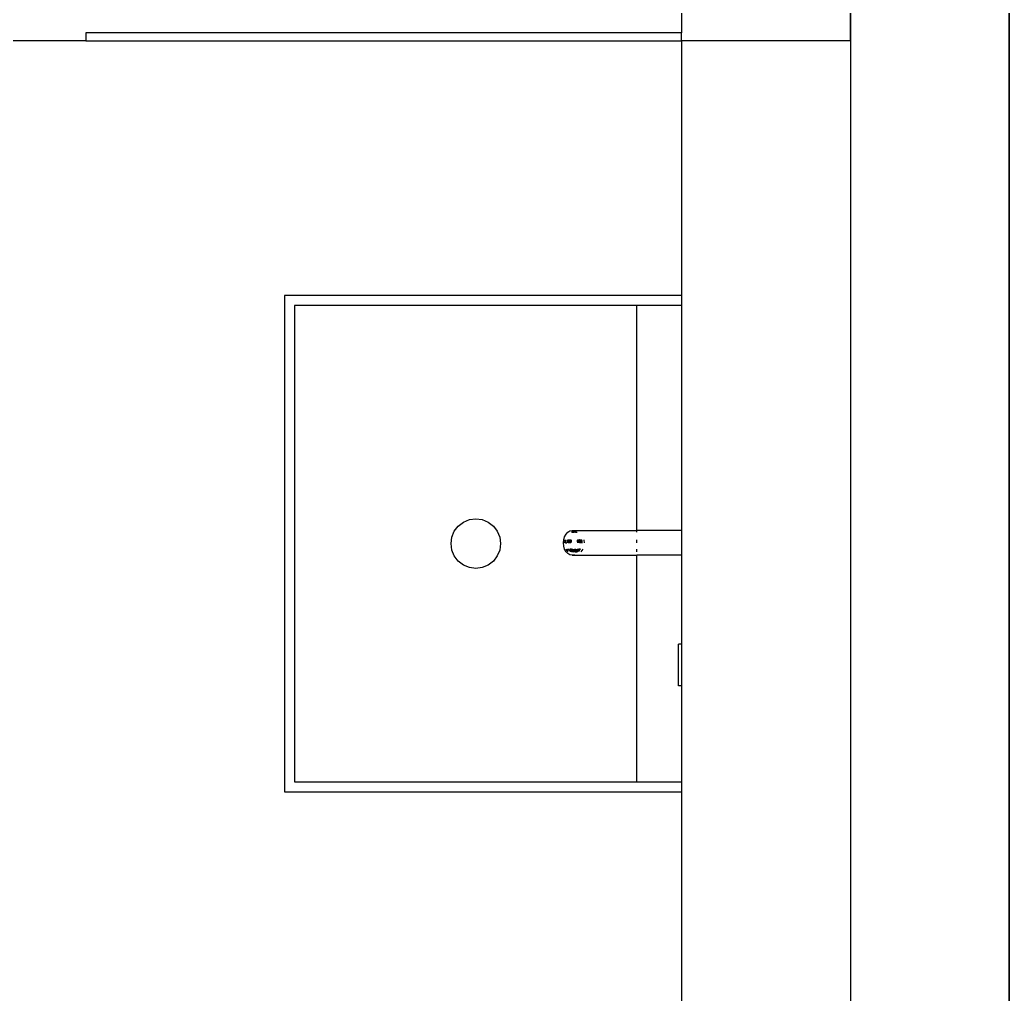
# Model space of a CAD drawing. Header units: millimetres. Extents: x -41292 to 298682, y -22072 to 33155.
# Drawn here: x 37628 to 38625, y -6050 to -5068 of the extents above; entities that cross this region are included whole.
import ezdxf

# ---------------------------------------------------------------- set-up
doc = ezdxf.new("R2010")
doc.units = ezdxf.units.MM
doc.layers.add('벽1', color=2, linetype='Continuous')

# ---------------------------------------------------------------- blocks, each defined once
blk = doc.blocks.new('rmfnasesx')
for p, q in [((66087.95, 2043.01), (66087.95, 11423.01)), ((65927.95, 10423.01), (65927.95, 11173.01)), ((65757.95, 10939.72), (65757.95, 10431.01)), ((65757.95, 10431.01), (65157.87, 10431.01)), ((65157.87, 10431.01), (65157.87, 10423.01)), ((65757.95, 10423.01), (65757.95, 10431.01)), ((65157.87, 10423.01), (64407.95, 10423.01)), ((65157.87, 10423.01), (65757.95, 10423.01)), ((65927.95, 10423.01), (65757.95, 10423.01)), ((65757.95, 10423.01), (65757.95, 10166.28)), ((65927.95, 10423.01), (65927.95, 8693.01)), ((65757.95, 10166.28), (65357.95, 10166.28)), ((65357.95, 10166.28), (65357.95, 9666.28)), ((65757.95, 10166.28), (65757.95, 10156.28)), ((65367.95, 10156.28), (65367.95, 9676.28)), ((65712.95, 10156.28), (65367.95, 10156.28)), ((65757.95, 10156.28), (65712.95, 10156.28)), ((65712.95, 9929.63), (65712.95, 10156.28)), ((65757.95, 10156.28), (65757.95, 9929.63)), ((65533.03, 9934.14), (65538.2, 9938.11)), ((65538.2, 9938.11), (65544.23, 9940.61)), ((65544.23, 9940.61), (65550.7, 9941.46)), ((65550.7, 9941.46), (65557.17, 9940.61)), ((65557.17, 9940.61), (65563.2, 9938.11)), ((65563.2, 9938.11), (65568.38, 9934.14)), ((65526.56, 9922.93), (65529.05, 9928.96)), ((65529.05, 9928.96), (65533.03, 9934.14)), ((65568.38, 9934.14), (65572.35, 9928.96)), ((65572.35, 9928.96), (65574.85, 9922.93)), ((65640.13, 9923.38), (65641.54, 9925.97)), ((65641.54, 9925.97), (65643.37, 9927.96)), ((65643.37, 9927.96), (65645.5, 9929.2)), ((65645.5, 9929.2), (65647.79, 9929.63)), ((65647.79, 9928.12), (65646.92, 9927.96)), ((65647.27, 9927.96), (65647.96, 9928.08)), ((65647.79, 9929.63), (65650.07, 9929.2)), ((65647.79, 9929.63), (65712.95, 9929.63)), ((65647.96, 9928.08), (65647.79, 9928.12)), ((65647.96, 9928.08), (65648.14, 9928.12)), ((65648.14, 9928.05), (65647.96, 9928.08)), ((65648.14, 9928.12), (65648.85, 9928.12)), ((65648.14, 9928.05), (65648.14, 9928.12)), ((65648.14, 9927.96), (65648.14, 9928.05)), ((65648.65, 9927.96), (65648.14, 9928.05)), ((65648.85, 9928.12), (65649.71, 9927.96)), ((65648.85, 9927.96), (65648.85, 9928.12)), ((65651.95, 9928.1), (65648.85, 9928.12)), ((65650.07, 9929.2), (65651.95, 9928.1)), ((65651.16, 9927.96), (65651.95, 9928.1)), ((65651.95, 9928.1), (65652.03, 9928.12)), ((65651.95, 9928.1), (65652.21, 9927.96)), ((65652.03, 9928.12), (65652.9, 9927.96)), ((65757.95, 9929.63), (65712.95, 9929.63)), ((65712.95, 9927.96), (65712.95, 9929.63)), ((65757.95, 9929.63), (65757.95, 9904.63)), ((65525.7, 9916.46), (65526.56, 9922.93)), ((65526.56, 9909.99), (65525.7, 9916.46)), ((65574.85, 9922.93), (65575.7, 9916.46)), ((65575.7, 9916.46), (65574.85, 9909.99)), ((65638.95, 9917.13), (65639.25, 9920.37)), ((65639.25, 9913.9), (65638.95, 9917.13)), ((65639.25, 9920.37), (65640.13, 9923.38)), ((65640.28, 9919.97), (65640.02, 9917.13)), ((65640.4, 9920.37), (65640.28, 9919.97)), ((65641.08, 9917.13), (65640.37, 9917.13)), ((65641.08, 9917.13), (65641.34, 9919.97)), ((65641.08, 9917.13), (65642.5, 9917.13)), ((65641.34, 9919.97), (65641.46, 9920.37)), ((65642.72, 9919.45), (65642.5, 9917.13)), ((65642.99, 9920.37), (65642.72, 9919.45)), ((65643.4, 9919.06), (65643.22, 9917.13)), ((65643.66, 9919.96), (65643.4, 9919.06)), ((65643.74, 9918.93), (65643.58, 9917.13)), ((65643.93, 9917.13), (65643.58, 9917.13)), ((65643.78, 9920.37), (65643.66, 9919.96)), ((65644.05, 9919.96), (65643.66, 9919.96)), ((65643.99, 9919.77), (65643.74, 9918.93)), ((65644.1, 9918.93), (65643.93, 9917.13)), ((65644.26, 9917.13), (65643.93, 9917.13)), ((65644.05, 9919.96), (65643.99, 9919.77)), ((65643.99, 9919.77), (65644.34, 9919.77)), ((65644.16, 9920.37), (65644.05, 9919.96)), ((65644.4, 9919.96), (65644.05, 9919.96)), ((65644.34, 9919.77), (65644.1, 9918.93)), ((65644.26, 9917.13), (65644.52, 9919.97)), ((65645.33, 9917.13), (65644.26, 9917.13)), ((65644.4, 9919.96), (65644.34, 9919.77)), ((65644.38, 9920.37), (65644.5, 9920.3)), ((65644.5, 9920.3), (65644.4, 9919.96)), ((65644.52, 9919.97), (65644.4, 9919.96)), ((65644.52, 9920.37), (65644.5, 9920.3)), ((65644.5, 9920.3), (65644.6, 9920.24)), ((65644.52, 9919.97), (65644.6, 9920.24)), ((65645.08, 9919.96), (65644.52, 9919.97)), ((65644.6, 9920.24), (65644.64, 9920.37)), ((65644.6, 9920.24), (65645.08, 9919.96)), ((65645.2, 9920.37), (65645.08, 9919.96)), ((65645.7, 9919.96), (65645.08, 9919.96)), ((65645.55, 9919.45), (65645.33, 9917.13)), ((65646.4, 9917.13), (65645.33, 9917.13)), ((65645.7, 9919.96), (65645.55, 9919.45)), ((65645.82, 9920.37), (65645.7, 9919.96)), ((65646.84, 9919.96), (65645.7, 9919.96)), ((65646.15, 9920.37), (65646.84, 9919.96)), ((65646.58, 9919.06), (65646.4, 9917.13)), ((65646.84, 9919.96), (65646.58, 9919.06)), ((65653, 9919.77), (65652.82, 9920.37)), ((65653.24, 9918.93), (65653, 9919.77)), ((65653, 9919.77), (65653.35, 9919.77)), ((65653.32, 9919.96), (65653.17, 9920.37)), ((65653.32, 9919.96), (65653.2, 9920.37)), ((65653.41, 9917.13), (65653.24, 9918.93)), ((65653.35, 9919.77), (65653.32, 9919.96)), ((65654.12, 9919.96), (65653.32, 9919.96)), ((65653.59, 9919.06), (65653.35, 9919.77)), ((65653.6, 9918.93), (65653.59, 9919.06)), ((65653.77, 9917.13), (65653.6, 9918.93)), ((65654.12, 9919.96), (65654, 9920.37)), ((65654.27, 9919.45), (65654.12, 9919.96)), ((65654.74, 9919.96), (65654.12, 9919.96)), ((65654.48, 9917.13), (65654.27, 9919.45)), ((65655.21, 9920.24), (65654.74, 9919.96)), ((65655.29, 9919.97), (65654.74, 9919.96)), ((65655, 9919.06), (65654.74, 9919.96)), ((65655.18, 9917.13), (65655, 9919.06)), ((65655.21, 9920.24), (65655.18, 9920.37)), ((65655.55, 9917.13), (65655.18, 9917.13)), ((65655.43, 9920.37), (65655.21, 9920.24)), ((65655.29, 9919.97), (65655.21, 9920.24)), ((65655.35, 9919.19), (65655.29, 9919.97)), ((65655.64, 9919.97), (65655.29, 9919.97)), ((65655.7, 9919.33), (65655.35, 9919.19)), ((65655.44, 9918.16), (65655.35, 9919.19)), ((65655.35, 9919.19), (65655.72, 9919.19)), ((65655.81, 9918.23), (65655.44, 9918.16)), ((65655.44, 9918.16), (65655.81, 9918.16)), ((65655.55, 9917.13), (65655.44, 9918.16)), ((65655.53, 9920.37), (65655.64, 9919.97)), ((65655.91, 9917.13), (65655.55, 9917.13)), ((65655.88, 9919.96), (65655.64, 9919.97)), ((65655.64, 9919.97), (65655.7, 9919.33)), ((65656.03, 9919.45), (65655.7, 9919.33)), ((65655.7, 9919.33), (65655.72, 9919.19)), ((65655.72, 9919.19), (65656.43, 9919.19)), ((65655.72, 9919.19), (65655.81, 9918.23)), ((65655.88, 9919.96), (65655.77, 9920.37)), ((65656.14, 9918.29), (65655.81, 9918.23)), ((65655.81, 9918.23), (65655.81, 9918.16)), ((65655.81, 9918.16), (65655.91, 9917.13)), ((65655.81, 9918.16), (65656.15, 9918.16)), ((65656.03, 9919.45), (65655.88, 9919.96)), ((65656.36, 9919.96), (65655.88, 9919.96)), ((65656.25, 9917.13), (65655.91, 9917.13)), ((65656.03, 9919.45), (65656.41, 9919.45)), ((65656.15, 9918.16), (65656.14, 9918.29)), ((65656.14, 9918.29), (65656.52, 9918.29)), ((65656.25, 9917.13), (65656.15, 9918.16)), ((65656.15, 9918.16), (65656.53, 9918.16)), ((65656.62, 9917.13), (65656.25, 9917.13)), ((65656.32, 9920.37), (65656.36, 9919.96)), ((65656.36, 9919.96), (65656.41, 9919.45)), ((65656.5, 9919.96), (65656.36, 9919.96)), ((65656.5, 9919.96), (65656.39, 9920.37)), ((65656.41, 9919.45), (65657.8, 9919.45)), ((65656.41, 9919.45), (65656.43, 9919.19)), ((65656.43, 9919.19), (65657.12, 9919.19)), ((65656.43, 9919.19), (65656.52, 9918.29)), ((65657.2, 9920.37), (65656.5, 9919.96)), ((65656.52, 9918.29), (65657.2, 9918.29)), ((65656.52, 9918.29), (65656.53, 9918.16)), ((65656.53, 9918.16), (65657.21, 9918.16)), ((65656.53, 9918.16), (65656.62, 9917.13)), ((65658.02, 9917.13), (65656.62, 9917.13)), ((65657.8, 9919.45), (65657.12, 9919.19)), ((65657.2, 9918.29), (65657.12, 9919.19)), ((65657.21, 9918.16), (65657.2, 9918.29)), ((65657.2, 9918.29), (65657.91, 9918.29)), ((65657.91, 9918.29), (65657.21, 9918.16)), ((65657.91, 9918.29), (65657.8, 9919.45)), ((65659.42, 9920.37), (65659.53, 9919.97)), ((65659.53, 9919.97), (65659.8, 9917.13)), ((65712.95, 9917.13), (65712.95, 9920.37)), ((65529.05, 9903.96), (65526.56, 9909.99)), ((65574.85, 9909.99), (65572.35, 9903.96)), ((65640.13, 9910.88), (65639.25, 9913.9)), ((65641.54, 9908.29), (65640.13, 9910.88)), ((65641.47, 9910.88), (65642.29, 9909.36)), ((65643.37, 9906.31), (65641.54, 9908.29)), ((65642.29, 9909.36), (65643.28, 9908.29)), ((65643.05, 9909.93), (65642.53, 9910.88)), ((65643.05, 9909.93), (65642.65, 9909.36)), ((65643.63, 9908.29), (65642.65, 9909.36)), ((65642.65, 9909.36), (65643.35, 9909.36)), ((65643.65, 9910.79), (65643.05, 9909.93)), ((65643.35, 9909.36), (65643.05, 9909.93)), ((65644.05, 9910.35), (65643.35, 9909.36)), ((65645.5, 9905.06), (65643.37, 9906.31)), ((65643.65, 9910.79), (65644.36, 9910.79)), ((65643.65, 9910.79), (65644.05, 9910.35)), ((65644.36, 9910.79), (65644.05, 9910.35)), ((65644.05, 9910.35), (65644.97, 9909.36)), ((65644.31, 9910.88), (65644.36, 9910.79)), ((65644.97, 9909.36), (65645.73, 9908.91)), ((65645.42, 9910.79), (65645.49, 9910.88)), ((65645.42, 9910.79), (65646.08, 9910.08)), ((65645.78, 9910.76), (65645.42, 9910.79)), ((65645.73, 9908.91), (65645.55, 9908.29)), ((65645.66, 9910.88), (65645.71, 9910.88)), ((65645.78, 9910.76), (65645.71, 9910.88)), ((65645.73, 9908.91), (65646.44, 9908.91)), ((65646.47, 9910.79), (65645.78, 9910.76)), ((65645.78, 9910.76), (65645.86, 9910.67)), ((65645.86, 9910.67), (65646.27, 9910.43)), ((65646.11, 9910.14), (65645.86, 9910.67)), ((65646.08, 9910.08), (65646.11, 9910.14)), ((65646.08, 9910.08), (65646.15, 9910.08)), ((65646.11, 9910.14), (65646.27, 9910.43)), ((65646.15, 9910.08), (65646.11, 9910.14)), ((65646.53, 9909.36), (65646.15, 9910.08)), ((65646.15, 9910.08), (65646.88, 9910.08)), ((65646.44, 9908.91), (65646.26, 9908.29)), ((65646.27, 9910.43), (65646.47, 9910.79)), ((65646.27, 9910.43), (65646.49, 9910.3)), ((65646.43, 9910.88), (65646.51, 9910.87)), ((65646.44, 9908.91), (65647.2, 9908.47)), ((65646.44, 9908.91), (65646.95, 9908.91)), ((65646.51, 9910.87), (65646.47, 9910.79)), ((65646.58, 9910.79), (65646.47, 9910.79)), ((65647.02, 9910.3), (65646.49, 9910.3)), ((65646.49, 9910.3), (65646.88, 9910.08)), ((65646.51, 9910.87), (65646.78, 9910.88)), ((65646.51, 9910.87), (65646.58, 9910.79)), ((65646.95, 9908.91), (65646.53, 9909.36)), ((65646.58, 9910.79), (65646.63, 9910.76)), ((65646.63, 9910.76), (65646.94, 9910.79)), ((65646.63, 9910.76), (65647.22, 9910.41)), ((65646.63, 9910.76), (65647.02, 9910.3)), ((65646.74, 9909.36), (65647, 9910)), ((65646.74, 9909.36), (65647.5, 9908.91)), ((65646.74, 9909.36), (65647.63, 9909.36)), ((65646.78, 9910.88), (65646.94, 9910.79)), ((65647.14, 9910.88), (65646.78, 9910.88)), ((65646.88, 9910.08), (65647, 9910)), ((65646.88, 9910.08), (65647.03, 9910.08)), ((65646.94, 9910.79), (65646.98, 9910.76)), ((65646.95, 9908.91), (65647.5, 9908.91)), ((65647.39, 9908.43), (65646.95, 9908.91)), ((65647.19, 9910.79), (65646.98, 9910.76)), ((65646.98, 9910.76), (65647.57, 9910.41)), ((65647, 9910), (65647.03, 9910.08)), ((65647, 9910), (65647.13, 9909.93)), ((65647.02, 9910.3), (65647.09, 9910.23)), ((65647.84, 9910.3), (65647.02, 9910.3)), ((65647.03, 9910.08), (65647.09, 9910.23)), ((65647.03, 9910.08), (65647.85, 9910.08)), ((65647.09, 9910.23), (65647.89, 9910.23)), ((65647.13, 9909.93), (65647.76, 9909.81)), ((65647.14, 9910.88), (65647.19, 9910.79)), ((65647.14, 9910.88), (65647.25, 9910.88)), ((65647.19, 9910.79), (65647.25, 9910.88)), ((65647.19, 9910.79), (65647.27, 9910.67)), ((65647.2, 9908.47), (65647.39, 9908.43)), ((65647.22, 9910.41), (65647.84, 9910.3)), ((65647.25, 9910.88), (65648.28, 9910.87)), ((65647.27, 9910.67), (65647.77, 9910.38)), ((65647.39, 9908.43), (65648.14, 9908.29)), ((65647.52, 9908.29), (65647.39, 9908.43)), ((65647.5, 9908.91), (65647.63, 9909.36)), ((65649.27, 9908.91), (65647.5, 9908.91)), ((65647.57, 9910.41), (65647.77, 9910.38)), ((65647.63, 9909.36), (65647.76, 9909.81)), ((65647.63, 9909.36), (65648.5, 9909.36)), ((65647.76, 9909.81), (65647.85, 9910.08)), ((65647.76, 9909.81), (65648.16, 9909.74)), ((65647.77, 9910.38), (65647.84, 9910.3)), ((65647.77, 9910.38), (65647.99, 9910.34)), ((65647.84, 9910.3), (65647.91, 9910.3)), ((65647.85, 9910.08), (65647.89, 9910.23)), ((65647.85, 9910.08), (65648.16, 9909.74)), ((65647.89, 9910.23), (65647.91, 9910.3)), ((65647.89, 9910.23), (65647.93, 9910.23)), ((65647.96, 9910.28), (65647.91, 9910.3)), ((65647.93, 9910.23), (65647.96, 9910.28)), ((65647.93, 9910.23), (65648.22, 9910.23)), ((65647.96, 9910.28), (65647.99, 9910.34)), ((65648.19, 9910.3), (65647.96, 9910.28)), ((65647.96, 9910.28), (65648.22, 9910.23)), ((65647.99, 9910.34), (65648.28, 9910.87)), ((65647.99, 9910.34), (65648.19, 9910.3)), ((65648.16, 9909.74), (65648.5, 9909.36)), ((65648.16, 9909.74), (65648.49, 9909.67)), ((65648.19, 9910.3), (65648.58, 9910.23)), ((65648.79, 9910.3), (65648.19, 9910.3)), ((65648.22, 9910.23), (65648.49, 9910.18)), ((65648.28, 9910.87), (65648.79, 9910.3)), ((65648.49, 9910.18), (65648.58, 9910.23)), ((65648.64, 9909.7), (65648.49, 9909.67)), ((65648.5, 9909.36), (65648.64, 9909.7)), ((65648.58, 9910.23), (65648.67, 9910.21)), ((65648.64, 9909.7), (65648.85, 9910.18)), ((65648.64, 9909.7), (65649.55, 9909.87)), ((65649.49, 9909.67), (65648.64, 9909.7)), ((65648.67, 9910.21), (65648.76, 9910.23)), ((65648.76, 9910.23), (65648.85, 9910.18)), ((65648.76, 9910.23), (65648.86, 9910.23)), ((65648.79, 9910.3), (65648.86, 9910.23)), ((65649.15, 9910.3), (65648.79, 9910.3)), ((65648.84, 9908.29), (65649.78, 9908.47)), ((65648.85, 9910.18), (65649.5, 9910.3)), ((65648.85, 9910.18), (65648.86, 9910.23)), ((65648.86, 9910.23), (65649.15, 9910.3)), ((65649.15, 9910.3), (65649.77, 9910.41)), ((65649.5, 9910.3), (65649.15, 9910.3)), ((65649.27, 9908.91), (65649.49, 9909.67)), ((65649.27, 9908.91), (65649.91, 9908.54)), ((65649.49, 9909.67), (65649.55, 9909.87)), ((65649.91, 9909.67), (65649.49, 9909.67)), ((65649.5, 9910.3), (65649.67, 9910.3)), ((65649.55, 9909.87), (65649.67, 9910.3)), ((65649.55, 9909.87), (65649.86, 9909.93)), ((65649.67, 9910.3), (65650.12, 9910.41)), ((65649.67, 9910.3), (65650.08, 9910.06)), ((65649.77, 9910.41), (65650.36, 9910.76)), ((65649.78, 9908.47), (65649.91, 9908.54)), ((65649.86, 9909.93), (65650.08, 9910.06)), ((65649.91, 9909.67), (65650.79, 9909.84)), ((65651.67, 9909.67), (65649.91, 9909.67)), ((65649.91, 9908.54), (65649.91, 9909.67)), ((65649.91, 9908.54), (65650.55, 9908.91)), ((65649.91, 9908.54), (65650.03, 9908.47)), ((65649.91, 9908.29), (65649.91, 9908.54)), ((65650.03, 9908.47), (65650.71, 9908.34)), ((65650.08, 9910.06), (65650.49, 9910.3)), ((65650.08, 9910.06), (65650.31, 9909.93)), ((65650.12, 9910.41), (65650.71, 9910.76)), ((65650.31, 9909.93), (65650.79, 9909.84)), ((65650.36, 9910.76), (65650.56, 9910.88)), ((65650.36, 9910.76), (65650.71, 9910.76)), ((65650.49, 9910.3), (65651.13, 9910.67)), ((65651.91, 9910.3), (65650.49, 9910.3)), ((65650.71, 9908.34), (65650.55, 9908.91)), ((65650.55, 9908.91), (65650.67, 9908.91)), ((65650.61, 9908.29), (65650.73, 9908.29)), ((65650.64, 9909.3), (65651.37, 9909.43)), ((65650.64, 9909.3), (65651.39, 9909.3)), ((65650.67, 9908.91), (65650.64, 9909.3)), ((65650.67, 9908.91), (65651.25, 9908.91)), ((65650.71, 9908.34), (65650.67, 9908.91)), ((65650.71, 9910.76), (65650.91, 9910.88)), ((65650.73, 9908.29), (65650.71, 9908.34)), ((65650.71, 9908.34), (65650.97, 9908.29)), ((65650.73, 9908.29), (65650.97, 9908.29)), ((65650.79, 9909.84), (65651.27, 9909.93)), ((65650.79, 9909.84), (65651.67, 9909.67)), ((65650.97, 9908.29), (65651.44, 9908.29)), ((65651.13, 9910.67), (65651.32, 9910.88)), ((65651.25, 9908.91), (65651.44, 9909.03)), ((65651.44, 9908.29), (65651.25, 9908.91)), ((65651.25, 9908.91), (65651.46, 9908.91)), ((65651.27, 9909.93), (65651.91, 9910.3)), ((65651.37, 9909.43), (65651.67, 9909.43)), ((65651.39, 9909.3), (65651.37, 9909.43)), ((65651.44, 9909.03), (65651.39, 9909.3)), ((65651.39, 9909.3), (65651.67, 9909.3)), ((65651.44, 9909.03), (65651.67, 9909.16)), ((65651.46, 9908.91), (65651.44, 9909.03)), ((65651.44, 9908.29), (65651.67, 9908.29)), ((65651.46, 9908.91), (65651.67, 9908.91)), ((65651.55, 9908.47), (65651.46, 9908.91)), ((65651.55, 9908.47), (65651.67, 9908.54)), ((65651.55, 9908.47), (65651.67, 9908.47)), ((65651.67, 9909.43), (65651.67, 9909.67)), ((65651.67, 9909.43), (65652.08, 9909.43)), ((65651.67, 9909.3), (65651.67, 9909.43)), ((65651.67, 9909.16), (65651.92, 9909.3)), ((65651.67, 9909.3), (65651.92, 9909.3)), ((65651.67, 9909.16), (65651.67, 9909.3)), ((65651.67, 9908.91), (65651.67, 9909.16)), ((65651.67, 9908.54), (65652.31, 9908.91)), ((65651.67, 9908.91), (65652.31, 9908.91)), ((65651.67, 9908.54), (65651.67, 9908.91)), ((65651.67, 9908.47), (65651.67, 9908.54)), ((65651.67, 9908.29), (65651.67, 9908.47)), ((65651.67, 9908.47), (65652.48, 9908.47)), ((65651.67, 9908.29), (65652.29, 9908.29)), ((65652.88, 9910.3), (65651.91, 9910.3)), ((65652.14, 9909.5), (65651.91, 9910.3)), ((65651.92, 9909.3), (65652.02, 9909.36)), ((65651.92, 9909.3), (65652.2, 9909.3)), ((65652.02, 9909.36), (65652.08, 9909.43)), ((65652.08, 9909.43), (65652.14, 9909.5)), ((65652.08, 9909.43), (65652.16, 9909.43)), ((65652.14, 9909.5), (65652.88, 9910.3)), ((65652.16, 9909.43), (65652.14, 9909.5)), ((65652.2, 9909.3), (65652.16, 9909.43)), ((65652.16, 9909.43), (65653.13, 9909.43)), ((65652.31, 9908.91), (65652.2, 9909.3)), ((65652.2, 9909.3), (65652.4, 9909.3)), ((65652.29, 9908.29), (65652.31, 9908.31)), ((65652.29, 9908.29), (65652.5, 9908.31)), ((65652.44, 9908.91), (65652.31, 9908.91)), ((65652.31, 9908.31), (65652.48, 9908.47)), ((65652.4, 9909.3), (65653.13, 9909.43)), ((65652.44, 9908.91), (65652.4, 9909.3)), ((65652.87, 9908.91), (65652.44, 9908.91)), ((65652.48, 9908.47), (65652.44, 9908.91)), ((65652.48, 9908.47), (65652.87, 9908.91)), ((65652.5, 9908.31), (65652.48, 9908.47)), ((65652.48, 9908.47), (65653.32, 9908.47)), ((65652.5, 9908.31), (65653.32, 9908.47)), ((65652.62, 9910.79), (65652.67, 9910.88)), ((65652.62, 9910.79), (65653.33, 9910.79)), ((65652.62, 9910.79), (65652.93, 9910.35)), ((65652.87, 9908.91), (65653.17, 9909.24)), ((65653.23, 9908.91), (65652.87, 9908.91)), ((65652.88, 9910.3), (65652.93, 9910.35)), ((65652.97, 9910.3), (65652.88, 9910.3)), ((65652.93, 9910.35), (65653.33, 9910.79)), ((65652.93, 9910.35), (65652.97, 9910.3)), ((65653.68, 9910.3), (65652.97, 9910.3)), ((65652.97, 9910.3), (65653.43, 9909.64)), ((65653.17, 9909.24), (65653.13, 9909.43)), ((65653.17, 9909.24), (65653.28, 9909.36)), ((65653.23, 9908.91), (65653.17, 9909.24)), ((65653.32, 9908.47), (65653.23, 9908.91)), ((65653.93, 9908.91), (65653.23, 9908.91)), ((65653.28, 9909.36), (65653.43, 9909.64)), ((65653.33, 9910.79), (65653.68, 9910.3)), ((65653.93, 9908.91), (65653.35, 9908.29)), ((65653.43, 9909.64), (65653.71, 9910.16)), ((65653.43, 9909.64), (65653.63, 9909.36)), ((65653.84, 9909.74), (65653.63, 9909.36)), ((65653.63, 9909.36), (65653.95, 9909.36)), ((65653.68, 9910.3), (65653.84, 9910.4)), ((65653.68, 9910.3), (65653.74, 9910.21)), ((65653.71, 9910.16), (65653.74, 9910.21)), ((65653.84, 9909.74), (65653.71, 9910.16)), ((65653.74, 9910.21), (65653.84, 9910.4)), ((65653.74, 9910.21), (65653.94, 9909.93)), ((65653.84, 9910.4), (65654.1, 9910.88)), ((65653.84, 9910.4), (65654.31, 9910.67)), ((65653.94, 9909.93), (65653.84, 9909.74)), ((65653.95, 9909.36), (65653.84, 9909.74)), ((65654.04, 9909.04), (65653.93, 9908.91)), ((65654.08, 9908.91), (65653.93, 9908.91)), ((65654.31, 9910.67), (65653.94, 9909.93)), ((65653.94, 9909.93), (65654.34, 9909.36)), ((65653.95, 9909.36), (65654.34, 9909.36)), ((65654.04, 9909.04), (65653.95, 9909.36)), ((65654.34, 9909.36), (65654.04, 9909.04)), ((65654.51, 9909.17), (65654.04, 9908.29)), ((65654.08, 9908.91), (65654.04, 9909.04)), ((65654.08, 9908.91), (65654.51, 9909.17)), ((65654.31, 9910.67), (65654.39, 9910.79)), ((65654.39, 9910.79), (65654.33, 9910.88)), ((65654.39, 9910.79), (65654.46, 9910.88)), ((65655.39, 9910.79), (65654.39, 9910.79)), ((65654.46, 9910.88), (65654.5, 9910.88)), ((65655.39, 9910.79), (65654.51, 9909.17)), ((65654.51, 9909.17), (65654.85, 9909.36)), ((65654.85, 9909.36), (65656.16, 9910.79)), ((65655.44, 9910.88), (65655.39, 9910.79)), ((65656.16, 9910.79), (65655.39, 9910.79)), ((65656.16, 9910.79), (65656.09, 9910.88)), ((65657.52, 9909.36), (65656.54, 9908.29)), ((65658.35, 9910.88), (65657.52, 9909.36)), ((65712.95, 9908.29), (65712.95, 9910.88)), ((65533.03, 9898.79), (65529.05, 9903.96)), ((65538.2, 9894.81), (65533.03, 9898.79)), ((65568.38, 9898.79), (65563.2, 9894.81)), ((65572.35, 9903.96), (65568.38, 9898.79)), ((65647.79, 9904.63), (65645.5, 9905.06)), ((65650.07, 9905.06), (65647.79, 9904.63)), ((65647.79, 9904.63), (65712.95, 9904.63)), ((65712.95, 9904.63), (65712.95, 9905.06)), ((65757.95, 9904.63), (65712.95, 9904.63)), ((65712.95, 9676.28), (65712.95, 9904.63)), ((65757.95, 9904.63), (65757.95, 9815.13)), ((65544.23, 9892.32), (65538.2, 9894.81)), ((65550.7, 9891.46), (65544.23, 9892.32)), ((65557.17, 9892.32), (65550.7, 9891.46)), ((65563.2, 9894.81), (65557.17, 9892.32)), ((65757.95, 9815.13), (65754.95, 9815.13)), ((65754.95, 9773.13), (65754.95, 9815.13)), ((65757.95, 9815.13), (65757.95, 9773.13)), ((65757.95, 9773.13), (65754.95, 9773.13)), ((65757.95, 9773.13), (65757.95, 9676.28)), ((65367.95, 9676.28), (65712.95, 9676.28)), ((65712.95, 9676.28), (65757.95, 9676.28)), ((65757.95, 9676.28), (65757.95, 9666.28)), ((65357.95, 9666.28), (65757.95, 9666.28)), ((65757.95, 9666.28), (65757.95, 9362.92))]:
    blk.add_line(p, q)

msp = doc.modelspace()

# ---------------------------------------------------------------- linework, layer by layer
at = {"layer": '벽1'}
for p, q in [((38624.67, -4089.42), (38624.67, -13469.42)), ((38464.67, -4339.42), (38464.67, -6819.42))]:
    msp.add_line(p, q, dxfattribs=at)

# ---------------------------------------------------------------- block references
msp.add_blockref('rmfnasesx', (-27463.27, -15512.43))

doc.saveas('drawing.dxf')
